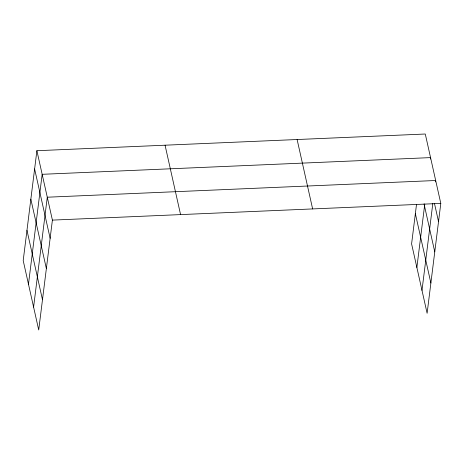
<?xml version="1.0" encoding="UTF-8"?>
<svg xmlns="http://www.w3.org/2000/svg" width="464" height="464" viewBox="0 0 464 464"><rect width="100%" height="100%" fill="white"/><g stroke="black" fill="none" stroke-linecap="round" stroke-linejoin="round"><path stroke-width="0.7" d="M36.888 150.713L23.2 260.588L38.715 329.985L52.403 220.11L36.888 150.713L425.285 134.015L440.8 203.412L427.112 313.287L411.597 243.89L416.51 204.438M28.478 284.183L42.16 174.307L430.557 157.609L430.383 159.013M33.599 307.087L47.282 197.212L435.679 180.508L435.505 181.911M416.875 267.484L424.78 204.015M421.991 290.383L432.808 203.545M52.403 220.11L440.8 203.412M434.495 203.592L438.532 221.63M424.055 203.998L434.762 251.877M415.361 213.643L430.882 283.04M297.111 139.525L312.632 208.922M165.056 145.203L180.571 214.6M34.614 168.937L50.135 238.328M30.85 199.184L46.365 268.575M26.97 230.347L42.485 299.738"/></g></svg>
